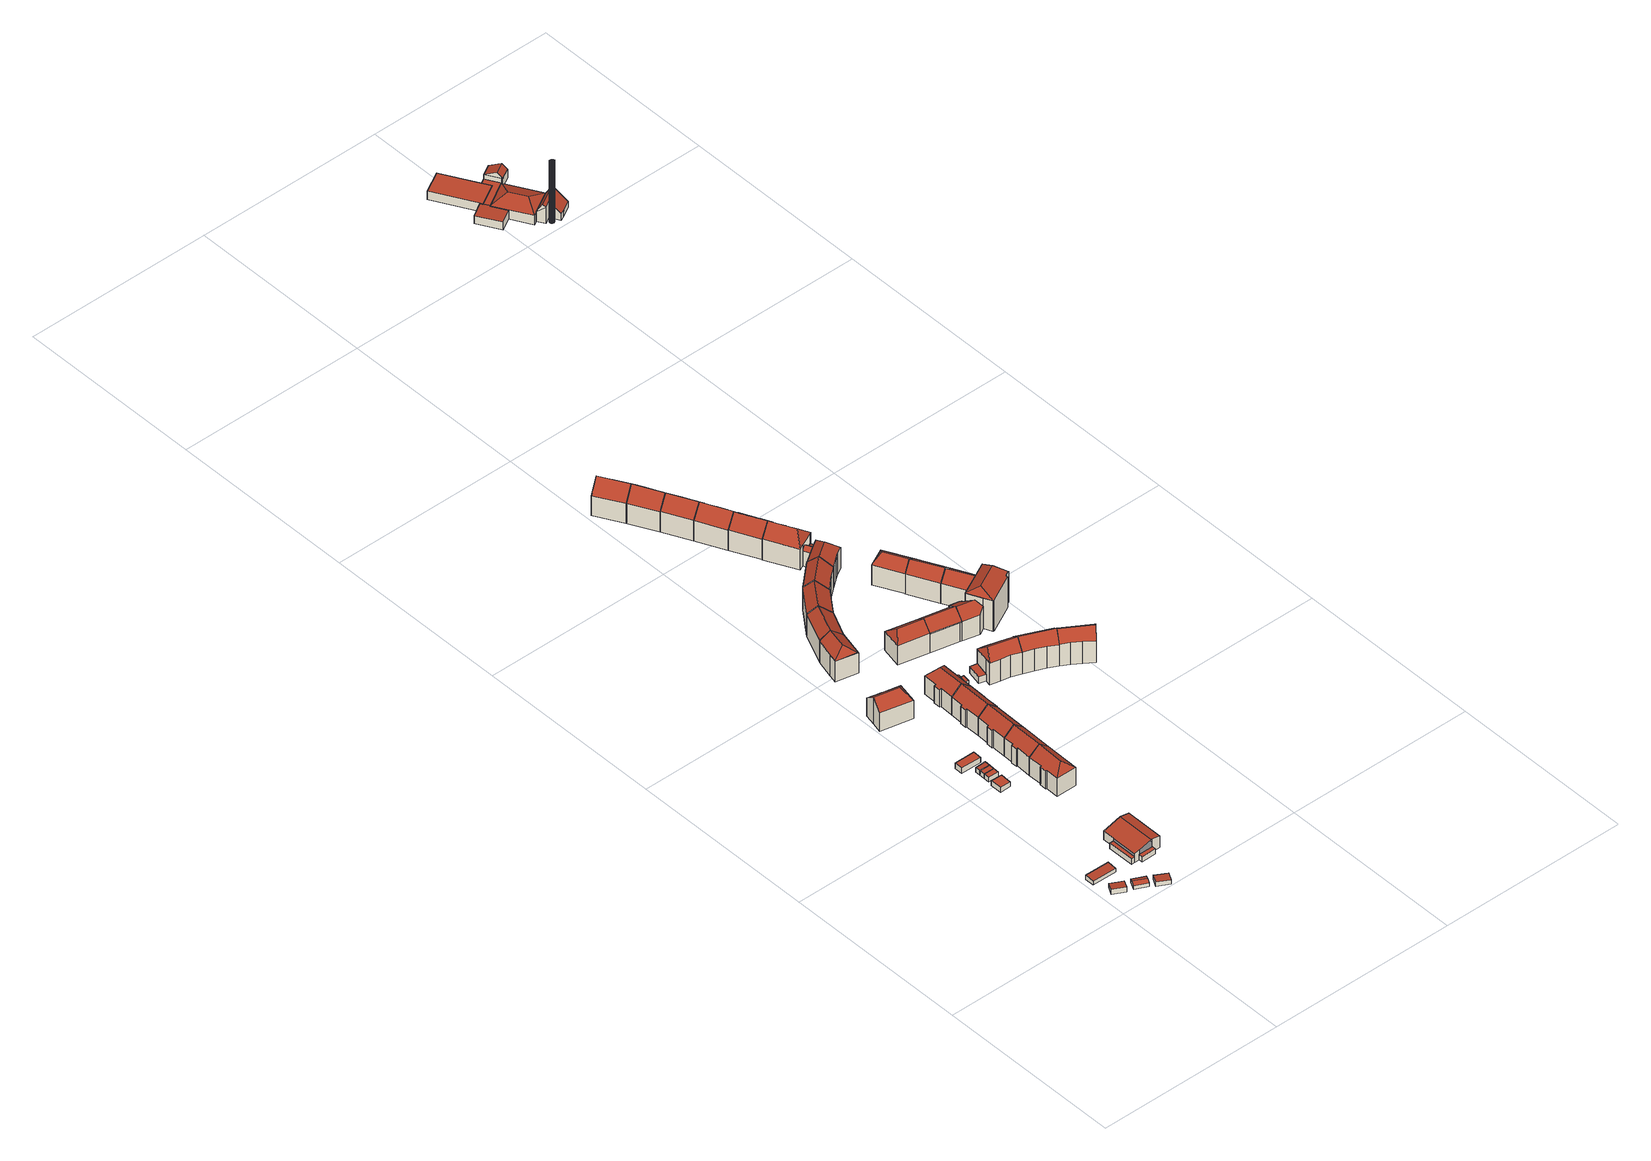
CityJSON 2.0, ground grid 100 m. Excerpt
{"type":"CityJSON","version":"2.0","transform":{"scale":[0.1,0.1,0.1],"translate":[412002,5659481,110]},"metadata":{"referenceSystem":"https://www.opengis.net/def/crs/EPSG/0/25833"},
"CityObjects":{
"building1":{"type":"Building","attributes":{"Dachtyp_tdc":"tdcPolyFlatRoof","Gemeindeschluessel":14612000,"Dachneigung":6.28,"QualitaetDacherkennung":67,"Geometrietyp2DReferenz":"3000","measuredHeight":2.88,"function":"31001_9998","roofType":"2100"},"geometry":[{"type":"Solid","lod":"2","boundaries":[[[[0,1,2,3]],[[1,4,5,2]],[[4,6,7,5]],[[6,0,3,7]],[[6,4,1,0]],[[3,2,5,7]]]],"semantics":{"surfaces":[{"type":"WallSurface"},{"type":"RoofSurface"},{"type":"GroundSurface"}],"values":[[0,0,0,0,1,2]]}}]},
"building2":{"type":"Building","attributes":{"Dachtyp_tdc":"tdcPolyFlatRoof","Gemeindeschluessel":14612000,"Dachneigung":2.86,"QualitaetDacherkennung":92,"Geometrietyp2DReferenz":"3000","measuredHeight":2.38,"function":"31001_2463","roofType":"2100"},"geometry":[{"type":"Solid","lod":"2","boundaries":[[[[8,9,10,11]],[[9,12,13,10]],[[12,14,15,13]],[[14,8,11,15]],[[14,12,9,8]],[[11,10,13,15]]]],"semantics":{"surfaces":[{"type":"WallSurface"},{"type":"RoofSurface"},{"type":"GroundSurface"}],"values":[[0,0,0,0,1,2]]}}]},
"building3":{"type":"Building","attributes":{"Dachtyp_tdc":"tdcGableRoof","Gemeindeschluessel":14612000,"Dachneigung":21.16,"QualitaetDacherkennung":71,"Geometrietyp2DReferenz":"3000","measuredHeight":3.02,"function":"31001_9998","roofType":"3100"},"geometry":[{"type":"Solid","lod":"2","boundaries":[[[[16,17,18,19]],[[17,20,21,18]],[[20,22,23,21]],[[22,16,19,23]],[[20,17,24]],[[16,22,25]],[[17,16,25,24]],[[22,20,24,25]],[[19,18,21,23]]]],"semantics":{"surfaces":[{"type":"WallSurface"},{"type":"RoofSurface"},{"type":"GroundSurface"}],"values":[[0,0,0,0,0,0,1,1,2]]}}]},
"building4":{"type":"Building","attributes":{"Dachtyp_tdc":"tdcPolyFlatRoof","Gemeindeschluessel":14612000,"Dachneigung":3.78,"QualitaetDacherkennung":76,"Geometrietyp2DReferenz":"3000","measuredHeight":2.47,"function":"31001_9998","roofType":"2100"},"geometry":[{"type":"Solid","lod":"2","boundaries":[[[[26,27,28,29]],[[27,30,31,28]],[[30,32,33,31]],[[32,26,29,33]],[[32,30,27,26]],[[29,28,31,33]]]],"semantics":{"surfaces":[{"type":"WallSurface"},{"type":"RoofSurface"},{"type":"GroundSurface"}],"values":[[0,0,0,0,1,2]]}}]},
"building5":{"type":"Building","attributes":{"Gemeindeschluessel":14612000,"Geometrietyp2DReferenz":"3000","function":"31001_9998","roofType":"9999"},"children":["building5-1","building5-2","building5-3"]},
"building5-1":{"type":"BuildingPart","attributes":{"Dachtyp_tdc":"tdcPolyFlatRoof","Dachneigung":0,"QualitaetDacherkennung":0,"Geometrietyp2DReferenz":"3000","measuredHeight":3.04,"roofType":"9999"},"parents":["building5"],"geometry":[{"type":"MultiSurface","lod":"2","boundaries":[[[34,35,36,37,38]],[[37,36,39,40]],[[36,35,41,39]],[[35,34,42,41]],[[40,39,41,42,43]],[[40,43,38,37]],[[43,42,34,38]]],"semantics":{"surfaces":[{"type":"RoofSurface"},{"type":"WallSurface"},{"type":"GroundSurface"},{"type":"ClosureSurface","isClosure":"1","QuelleClosure":"LoD1Solid"}],"values":[0,1,1,1,2,3,3]}}]},
"building5-2":{"type":"BuildingPart","attributes":{"Dachtyp_tdc":"tdcGableRoof","Dachneigung":16.51,"QualitaetDacherkennung":25,"Geometrietyp2DReferenz":"3000","measuredHeight":7.69,"roofType":"3100"},"parents":["building5"],"geometry":[{"type":"MultiSurface","lod":"2","boundaries":[[[44,45,46,47,48]],[[45,49,50,46]],[[49,51,52,50]],[[51,53,54,52]],[[53,55,40,54]],[[55,37,40]],[[56,57,58,59,42,34]],[[60,55,53,51,49]],[[49,45,44,57,56,60]],[[47,46,50,52,54,40,43,42,59]]],"semantics":{"surfaces":[{"type":"WallSurface"},{"type":"RoofSurface"},{"type":"GroundSurface"}],"values":[0,0,0,0,0,0,0,1,1,2]}}]},
"building5-3":{"type":"BuildingPart","attributes":{"Dachtyp_tdc":"tdcPolyFlatRoof","Dachneigung":0,"QualitaetDacherkennung":0,"Geometrietyp2DReferenz":"3000","measuredHeight":3,"roofType":"9999"},"parents":["building5"],"geometry":[{"type":"MultiSurface","lod":"2","boundaries":[[[48,61,62,58]],[[58,62,63,59]],[[62,61,64,63]],[[61,48,47,64]],[[59,63,64,47]],[[59,47,48,58]]],"semantics":{"surfaces":[{"type":"RoofSurface"},{"type":"WallSurface"},{"type":"GroundSurface"},{"type":"ClosureSurface","isClosure":"1","QuelleClosure":"LoD1Solid"}],"values":[0,1,1,1,2,3]}}]},
"building6":{"type":"Building","attributes":{"Dachtyp_tdc":"tdcPolyFlatRoof","Gemeindeschluessel":14612000,"Dachneigung":0,"QualitaetDacherkennung":83,"Geometrietyp2DReferenz":"3000","measuredHeight":2.68,"function":"31001_9998","roofType":"1000"},"geometry":[{"type":"Solid","lod":"2","boundaries":[[[[65,66,67,68]],[[66,69,70,67]],[[69,71,72,70]],[[71,65,68,72]],[[71,69,66,65]],[[68,67,70,72]]]],"semantics":{"surfaces":[{"type":"WallSurface"},{"type":"RoofSurface"},{"type":"GroundSurface"}],"values":[[0,0,0,0,1,2]]}}]},
"building7":{"type":"Building","attributes":{"Dachtyp_tdc":"tdcPolyFlatRoof","Gemeindeschluessel":14612000,"Dachneigung":2.6,"QualitaetDacherkennung":91,"Geometrietyp2DReferenz":"3000","measuredHeight":2.75,"function":"31001_9998","roofType":"2100"},"geometry":[{"type":"Solid","lod":"2","boundaries":[[[[73,74,75,76]],[[74,77,78,75]],[[77,79,80,78]],[[79,73,76,80]],[[79,77,74,73]],[[76,75,78,80]]]],"semantics":{"surfaces":[{"type":"WallSurface"},{"type":"RoofSurface"},{"type":"GroundSurface"}],"values":[[0,0,0,0,1,2]]}}]},
"building8":{"type":"Building","attributes":{"Dachtyp_tdc":"tdcPolyFlatRoof","Gemeindeschluessel":14612000,"Dachneigung":3.05,"QualitaetDacherkennung":93,"Geometrietyp2DReferenz":"3000","measuredHeight":2.74,"function":"31001_9998","roofType":"2100"},"geometry":[{"type":"Solid","lod":"2","boundaries":[[[[81,82,83,84]],[[82,74,75,83]],[[74,73,76,75]],[[73,81,84,76]],[[73,74,82,81]],[[84,83,75,76]]]],"semantics":{"surfaces":[{"type":"WallSurface"},{"type":"RoofSurface"},{"type":"GroundSurface"}],"values":[[0,0,0,0,1,2]]}}]},
"building9":{"type":"Building","attributes":{"Dachtyp_tdc":"tdcPolyFlatRoof","Gemeindeschluessel":14612000,"Dachneigung":0,"QualitaetDacherkennung":58,"Geometrietyp2DReferenz":"3000","measuredHeight":3.08,"function":"31001_9998","roofType":"1000"},"geometry":[{"type":"Solid","lod":"2","boundaries":[[[[85,86,87,88]],[[86,89,90,87]],[[89,91,92,90]],[[91,85,88,92]],[[91,89,86,85]],[[88,87,90,92]]]],"semantics":{"surfaces":[{"type":"WallSurface"},{"type":"RoofSurface"},{"type":"GroundSurface"}],"values":[[0,0,0,0,1,2]]}}]},
"building10":{"type":"Building","attributes":{"Dachtyp_tdc":"tdcPolyFlatRoof","Gemeindeschluessel":14612000,"Dachneigung":3.18,"QualitaetDacherkennung":93,"Geometrietyp2DReferenz":"3000","measuredHeight":2.76,"function":"31001_9998","roofType":"2100"},"geometry":[{"type":"Solid","lod":"2","boundaries":[[[[93,81,84,83]],[[81,94,95,84]],[[94,96,97,95]],[[96,93,83,97]],[[96,94,81,93]],[[83,84,95,97]]]],"semantics":{"surfaces":[{"type":"WallSurface"},{"type":"RoofSurface"},{"type":"GroundSurface"}],"values":[[0,0,0,0,1,2]]}}]},
"building11":{"type":"Building","attributes":{"Dachtyp_tdc":"tdcHipAndGableRoof","Gemeindeschluessel":14612000,"Dachneigung":41.03,"QualitaetDacherkennung":73,"Geometrietyp2DReferenz":"3000","measuredHeight":15.52,"function":"31001_9998","roofType":"5000"},"geometry":[{"type":"Solid","lod":"2","boundaries":[[[[98,99,100,101]],[[99,102,103,100]],[[102,104,105,103]],[[104,106,107,105]],[[106,108,109,107]],[[108,110,111,109]],[[110,112,113,111]],[[112,114,115,113]],[[114,98,101,115]],[[110,108,116]],[[108,106,104,102,99,98,114,116]],[[114,112,110,116]],[[101,100,103,105,107,109,111,113,115]]]],"semantics":{"surfaces":[{"type":"WallSurface"},{"type":"RoofSurface"},{"type":"GroundSurface"}],"values":[[0,0,0,0,0,0,0,0,0,1,1,1,2]]}}]},
"building12":{"type":"Building","attributes":{"Dachtyp_tdc":"tdcHipAndGableRoof","Gemeindeschluessel":14612000,"Dachneigung":40.56,"QualitaetDacherkennung":79,"Geometrietyp2DReferenz":"3000","measuredHeight":15.14,"function":"31001_9998","roofType":"5000"},"geometry":[{"type":"Solid","lod":"2","boundaries":[[[[117,118,119,120]],[[118,121,122,119]],[[121,123,124,122]],[[123,125,126,124]],[[125,127,128,126]],[[127,129,130,128]],[[129,131,132,130]],[[131,133,134,132]],[[133,117,120,134]],[[129,127,135]],[[127,125,123,135]],[[123,121,118,117,133,131,129,135]],[[120,119,122,124,126,128,130,132,134]]]],"semantics":{"surfaces":[{"type":"WallSurface"},{"type":"RoofSurface"},{"type":"GroundSurface"}],"values":[[0,0,0,0,0,0,0,0,0,1,1,1,2]]}}]},
"building13":{"type":"Building","attributes":{"Dachtyp_tdc":"tdcGableRoof","Gemeindeschluessel":14612000,"Dachneigung":39.94,"QualitaetDacherkennung":79,"Geometrietyp2DReferenz":"3000","measuredHeight":15.07,"function":"31001_9998","roofType":"3100"},"geometry":[{"type":"Solid","lod":"2","boundaries":[[[[123,121,122,124]],[[121,136,137,122]],[[136,138,139,137]],[[138,140,141,139]],[[140,142,143,141]],[[142,144,145,143]],[[144,146,147,145]],[[146,148,149,147]],[[148,125,126,149]],[[125,123,124,126]],[[146,144,142,140,138,136,121,123]],[[123,125,148,146]],[[124,122,137,139,141,143,145,147,149,126]]]],"semantics":{"surfaces":[{"type":"WallSurface"},{"type":"RoofSurface"},{"type":"GroundSurface"}],"values":[[0,0,0,0,0,0,0,0,0,0,1,1,2]]}}]},
"building14":{"type":"Building","attributes":{"Dachtyp_tdc":"tdcGableRoof","Gemeindeschluessel":14612000,"Dachneigung":40.25,"QualitaetDacherkennung":77,"Geometrietyp2DReferenz":"3000","measuredHeight":15.08,"function":"31001_9998","roofType":"3100"},"geometry":[{"type":"Solid","lod":"2","boundaries":[[[[150,151,145,152]],[[151,153,154,145]],[[153,155,156,154]],[[155,157,158,156]],[[157,159,160,158]],[[159,161,162,160]],[[161,163,164,162]],[[163,165,166,164]],[[165,167,149,166]],[[167,150,152,149]],[[163,161,159,157,155,153,151,150]],[[150,167,165,163]],[[152,145,154,156,158,160,162,164,166,149]]]],"semantics":{"surfaces":[{"type":"WallSurface"},{"type":"RoofSurface"},{"type":"GroundSurface"}],"values":[[0,0,0,0,0,0,0,0,0,0,1,1,2]]}}]},
"building15":{"type":"Building","attributes":{"Dachtyp_tdc":"tdcFreeFormRoof","Gemeindeschluessel":14612000,"Dachneigung":38.75,"QualitaetDacherkennung":76,"Geometrietyp2DReferenz":"3000","measuredHeight":16.62,"function":"31001_9998","roofType":"5000"},"geometry":[{"type":"Solid","lod":"2","boundaries":[[[[168,169,170,171]],[[169,172,173,170]],[[172,174,175,173]],[[174,176,177,175]],[[176,168,171,177]],[[178,179,180,168]],[[178,176,174,181,179]],[[179,181,172,169,180]],[[169,168,180]],[[174,172,181]],[[168,176,178]],[[171,170,173,175,177]]]],"semantics":{"surfaces":[{"type":"WallSurface"},{"type":"RoofSurface"},{"type":"GroundSurface"}],"values":[[0,0,0,0,0,1,1,1,0,0,0,2]]}}]},
"building16":{"type":"Building","attributes":{"Dachtyp_tdc":"tdcGableRoof","Gemeindeschluessel":14612000,"Dachneigung":40.55,"QualitaetDacherkennung":77,"Geometrietyp2DReferenz":"3000","measuredHeight":15.08,"function":"31001_9998","roofType":"3100"},"geometry":[{"type":"Solid","lod":"2","boundaries":[[[[182,183,184,185]],[[183,186,187,184]],[[186,188,189,187]],[[188,190,191,189]],[[190,192,193,191]],[[192,194,195,193]],[[194,196,197,195]],[[196,198,166,197]],[[198,163,164,166]],[[163,161,162,164]],[[161,199,200,162]],[[199,182,185,200]],[[163,198,196,194,192,190]],[[190,188,186,183,182,199,161,163]],[[185,184,187,189,191,193,195,197,166,164,162,200]]]],"semantics":{"surfaces":[{"type":"WallSurface"},{"type":"RoofSurface"},{"type":"GroundSurface"}],"values":[[0,0,0,0,0,0,0,0,0,0,0,0,1,1,2]]}}]},
"building17":{"type":"Building","attributes":{"Dachtyp_tdc":"tdcHipAndGableRoof","Gemeindeschluessel":14612000,"Dachneigung":40.4,"QualitaetDacherkennung":80,"Geometrietyp2DReferenz":"3000","measuredHeight":15.01,"function":"31001_9998","roofType":"5000"},"geometry":[{"type":"Solid","lod":"2","boundaries":[[[[190,201,202,203]],[[201,204,205,202]],[[204,206,207,205]],[[206,208,209,207]],[[208,210,211,209]],[[210,212,213,211]],[[212,214,215,213]],[[214,216,217,215]],[[216,192,218,217]],[[192,190,203,218]],[[214,212,219]],[[212,210,208,206,204,201,190,219]],[[190,192,216,214,219]],[[203,202,205,207,209,211,213,215,217,218]]]],"semantics":{"surfaces":[{"type":"WallSurface"},{"type":"RoofSurface"},{"type":"GroundSurface"}],"values":[[0,0,0,0,0,0,0,0,0,0,1,1,1,2]]}}]},
"building18":{"type":"Building","attributes":{"Dachtyp_tdc":"tdcGableRoof","Gemeindeschluessel":14612000,"Dachneigung":39.07,"QualitaetDacherkennung":73,"Geometrietyp2DReferenz":"3000","measuredHeight":16.83,"function":"31001_9998","roofType":"3100"},"geometry":[{"type":"Solid","lod":"2","boundaries":[[[[220,221,222,223]],[[221,224,225,222]],[[224,226,227,225]],[[226,220,223,227]],[[224,221,228]],[[220,226,229]],[[221,220,229,228]],[[226,224,228,229]],[[223,222,225,227]]]],"semantics":{"surfaces":[{"type":"WallSurface"},{"type":"RoofSurface"},{"type":"GroundSurface"}],"values":[[0,0,0,0,0,0,1,1,2]]}}]},
"building19":{"type":"Building","attributes":{"Dachtyp_tdc":"tdcPolyFlatRoof","Gemeindeschluessel":14612000,"Dachneigung":0,"QualitaetDacherkennung":0,"Geometrietyp2DReferenz":"3000","BezugspunktDach":"2000","measuredHeight":3,"function":"31001_9998"},"geometry":[{"type":"MultiSurface","lod":"2","boundaries":[[[230,231,232,233,234,235]],[[233,232,236,215]],[[232,231,237,236]],[[231,230,238,237]],[[230,235,239,238]],[[235,234,217,239]],[[234,233,215,217]],[[239,217,215,236,237,238]]],"semantics":{"surfaces":[{"type":"RoofSurface"},{"type":"WallSurface"},{"type":"GroundSurface"}],"values":[0,1,1,1,1,1,1,2]}}]},
"building20":{"type":"Building","attributes":{"Dachtyp_tdc":"tdcPolyFlatRoof","Gemeindeschluessel":14612000,"Dachneigung":0,"QualitaetDacherkennung":83,"Geometrietyp2DReferenz":"3000","measuredHeight":2.22,"function":"31001_9998","roofType":"1000"},"geometry":[{"type":"Solid","lod":"2","boundaries":[[[[240,241,242,238]],[[241,243,244,242]],[[243,245,239,244]],[[245,240,238,239]],[[245,243,241,240]],[[238,242,244,239]]]],"semantics":{"surfaces":[{"type":"WallSurface"},{"type":"RoofSurface"},{"type":"GroundSurface"}],"values":[[0,0,0,0,1,2]]}}]},
"building21":{"type":"Building","attributes":{"Dachtyp_tdc":"tdcGableRoof","Gemeindeschluessel":14612000,"Dachneigung":38.91,"QualitaetDacherkennung":72,"Geometrietyp2DReferenz":"3000","measuredHeight":17.02,"function":"31001_9998","roofType":"3100"},"geometry":[{"type":"Solid","lod":"2","boundaries":[[[[221,246,247,248]],[[246,249,250,247]],[[249,224,251,250]],[[224,221,248,251]],[[249,246,252]],[[221,224,253]],[[246,221,253,252]],[[224,249,252,253]],[[248,247,250,251]]]],"semantics":{"surfaces":[{"type":"WallSurface"},{"type":"RoofSurface"},{"type":"GroundSurface"}],"values":[[0,0,0,0,0,0,1,1,2]]}}]},
"building22":{"type":"Building","attributes":{"Dachtyp_tdc":"tdcHipAndGableRoof","Gemeindeschluessel":14612000,"Dachneigung":39.47,"QualitaetDacherkennung":76,"Geometrietyp2DReferenz":"3000","measuredHeight":15.57,"function":"31001_9998","roofType":"5000"},"geometry":[{"type":"Solid","lod":"2","boundaries":[[[[254,255,256,257]],[[255,258,259,256]],[[258,260,261,259]],[[260,254,257,261]],[[258,255,262]],[[254,260,263]],[[255,254,263,262]],[[260,258,262,263]],[[257,256,259,261]]]],"semantics":{"surfaces":[{"type":"WallSurface"},{"type":"RoofSurface"},{"type":"GroundSurface"}],"values":[[0,0,0,0,1,0,1,1,2]]}}]},
"building23":{"type":"Building","attributes":{"Dachtyp_tdc":"tdcPolyFlatRoof","Gemeindeschluessel":14612000,"Dachneigung":0,"QualitaetDacherkennung":43,"Geometrietyp2DReferenz":"3000","measuredHeight":3.74,"function":"31001_9998","roofType":"1000"},"geometry":[{"type":"Solid","lod":"2","boundaries":[[[[264,265,266,267]],[[265,268,269,266]],[[268,270,271,269]],[[270,264,267,271]],[[270,268,265,264]],[[267,266,269,271]]]],"semantics":{"surfaces":[{"type":"WallSurface"},{"type":"RoofSurface"},{"type":"GroundSurface"}],"values":[[0,0,0,0,1,2]]}}]},
"building24":{"type":"Building","attributes":{"Dachtyp_tdc":"tdcHipAndGableRoof","Gemeindeschluessel":14612000,"Dachneigung":38.96,"QualitaetDacherkennung":65,"Geometrietyp2DReferenz":"3000","measuredHeight":16.82,"function":"31001_9998","roofType":"5000"},"geometry":[{"type":"Solid","lod":"2","boundaries":[[[[272,273,274,275]],[[273,276,277,274]],[[276,278,279,277]],[[278,280,281,279]],[[280,282,283,281]],[[282,284,285,283]],[[284,286,287,285]],[[286,288,289,287]],[[288,290,291,289]],[[290,272,275,291]],[[275,274,277,279,281,283,285,287,289,291]],[[286,284,282,292]],[[282,280,278,276,273,292]],[[273,272,290,288,286,292]]]],"semantics":{"surfaces":[{"type":"WallSurface"},{"type":"GroundSurface"},{"type":"RoofSurface"}],"values":[[0,0,0,0,0,0,0,0,0,0,1,2,2,2]]}}]},
"building25":{"type":"Building","attributes":{"Dachtyp_tdc":"tdcFreeFormRoof","Gemeindeschluessel":14612000,"Dachneigung":38.56,"QualitaetDacherkennung":70,"Geometrietyp2DReferenz":"3000","measuredHeight":16.97,"function":"31001_9998","roofType":"5000"},"geometry":[{"type":"Solid","lod":"2","boundaries":[[[[293,294,295,247]],[[294,296,297,295]],[[296,298,299,297]],[[298,300,301,299]],[[300,249,250,301]],[[249,293,247,250]],[[302,303,294,293]],[[298,296,303,302,249,300]],[[296,294,303]],[[293,249,302]],[[247,295,297,299,301,250]]]],"semantics":{"surfaces":[{"type":"WallSurface"},{"type":"RoofSurface"},{"type":"GroundSurface"}],"values":[[0,0,0,0,0,0,1,1,0,0,2]]}}]},
"building26":{"type":"Building","attributes":{"Dachtyp_tdc":"tdcFreeFormRoof","Gemeindeschluessel":14612000,"Dachneigung":44.14,"QualitaetDacherkennung":62,"Geometrietyp2DReferenz":"3000","measuredHeight":17.68,"function":"31001_9998","roofType":"5000"},"geometry":[{"type":"Solid","lod":"2","boundaries":[[[[304,305,306,307]],[[305,308,309,306]],[[308,310,311,309]],[[310,312,313,311]],[[312,314,315,313]],[[314,316,317,315]],[[316,318,319,317]],[[318,304,307,319]],[[310,320,321,312]],[[320,308,305,304,318,316,314,321]],[[314,312,321]],[[310,308,320]],[[307,306,309,311,313,315,317,319]]]],"semantics":{"surfaces":[{"type":"WallSurface"},{"type":"RoofSurface"},{"type":"GroundSurface"}],"values":[[0,0,0,0,0,0,0,0,1,1,0,0,2]]}}]},
"building27":{"type":"Building","attributes":{"Dachtyp_tdc":"tdcGableRoof","Gemeindeschluessel":14612000,"Dachneigung":39.56,"QualitaetDacherkennung":76,"Geometrietyp2DReferenz":"3000","measuredHeight":15.55,"function":"31001_9998","roofType":"3100"},"geometry":[{"type":"Solid","lod":"2","boundaries":[[[[322,323,324,325]],[[323,326,327,324]],[[326,328,257,327]],[[328,260,261,257]],[[260,322,325,261]],[[260,329,330,331]],[[329,254,332,333,330]],[[323,333,332,326]],[[322,331,330,333,323]],[[326,332,254,328]],[[328,254,329,260]],[[260,331,322]],[[325,324,327,257,261]]]],"semantics":{"surfaces":[{"type":"WallSurface"},{"type":"RoofSurface"},{"type":"GroundSurface"}],"values":[[0,0,0,0,0,1,1,0,0,0,0,0,2]]}}]},
"building28":{"type":"Building","attributes":{"Dachtyp_tdc":"tdcGableRoof","Gemeindeschluessel":14612000,"Dachneigung":44.45,"QualitaetDacherkennung":67,"Geometrietyp2DReferenz":"3000","measuredHeight":17.69,"function":"31001_9998","roofType":"3100"},"geometry":[{"type":"Solid","lod":"2","boundaries":[[[[334,335,336,337]],[[335,338,339,336]],[[338,340,341,339]],[[340,342,343,341]],[[342,344,345,343]],[[344,346,311,345]],[[346,347,348,311]],[[347,349,309,348]],[[349,350,351,309]],[[350,334,337,351]],[[347,346,344,342]],[[342,340,338,335,334,350,349,347]],[[337,336,339,341,343,345,311,348,309,351]]]],"semantics":{"surfaces":[{"type":"WallSurface"},{"type":"RoofSurface"},{"type":"GroundSurface"}],"values":[[0,0,0,0,0,0,0,0,0,0,1,1,2]]}}]},
"building29":{"type":"Building","attributes":{"Dachtyp_tdc":"tdcGableRoof","Gemeindeschluessel":14612000,"Dachneigung":43.68,"QualitaetDacherkennung":68,"Geometrietyp2DReferenz":"3000","measuredHeight":17.66,"function":"31001_9998","roofType":"3100"},"geometry":[{"type":"Solid","lod":"2","boundaries":[[[[352,353,354,355]],[[353,356,357,354]],[[356,358,359,357]],[[358,360,361,359]],[[360,362,363,361]],[[362,364,345,363]],[[364,365,366,345]],[[365,367,341,366]],[[367,368,369,341]],[[368,352,355,369]],[[365,364,362,360]],[[360,358,356,353,352,368,367,365]],[[355,354,357,359,361,363,345,366,341,369]]]],"semantics":{"surfaces":[{"type":"WallSurface"},{"type":"RoofSurface"},{"type":"GroundSurface"}],"values":[[0,0,0,0,0,0,0,0,0,0,1,1,2]]}}]},
"building30":{"type":"Building","attributes":{"Dachtyp_tdc":"tdcGableRoof","Gemeindeschluessel":14612000,"Dachneigung":44.59,"QualitaetDacherkennung":68,"Geometrietyp2DReferenz":"3000","measuredHeight":17.73,"function":"31001_9998","roofType":"3100"},"geometry":[{"type":"Solid","lod":"2","boundaries":[[[[370,371,372,373]],[[371,374,375,372]],[[374,376,377,375]],[[376,378,379,377]],[[378,380,381,379]],[[380,362,363,381]],[[362,382,383,363]],[[382,384,359,383]],[[384,385,386,359]],[[385,370,373,386]],[[382,362,380,378]],[[378,376,374,371,370,385,384,382]],[[373,372,375,377,379,381,363,383,359,386]]]],"semantics":{"surfaces":[{"type":"WallSurface"},{"type":"RoofSurface"},{"type":"GroundSurface"}],"values":[[0,0,0,0,0,0,0,0,0,0,1,1,2]]}}]},
"building31":{"type":"Building","attributes":{"Dachtyp_tdc":"tdcGableRoof","Gemeindeschluessel":14612000,"Dachneigung":38.52,"QualitaetDacherkennung":64,"Geometrietyp2DReferenz":"3000","measuredHeight":16.84,"function":"31001_9998","roofType":"3100"},"geometry":[{"type":"Solid","lod":"2","boundaries":[[[[387,388,277,389]],[[388,390,391,277]],[[390,392,275,391]],[[392,393,394,275]],[[393,395,396,394]],[[395,397,398,396]],[[397,399,400,398]],[[399,401,402,400]],[[401,403,404,402]],[[403,387,389,404]],[[399,397,395,393,392,390]],[[390,388,387,403,401,399]],[[389,277,391,275,394,396,398,400,402,404]]]],"semantics":{"surfaces":[{"type":"WallSurface"},{"type":"RoofSurface"},{"type":"GroundSurface"}],"values":[[0,0,0,0,0,0,0,0,0,0,1,1,2]]}}]},
"building32":{"type":"Building","attributes":{"Dachtyp_tdc":"tdcGableRoof","Gemeindeschluessel":14612000,"Dachneigung":44.53,"QualitaetDacherkennung":68,"Geometrietyp2DReferenz":"3000","measuredHeight":17.7,"function":"31001_9998","roofType":"3100"},"geometry":[{"type":"Solid","lod":"2","boundaries":[[[[405,406,407,408]],[[406,409,410,407]],[[409,411,412,410]],[[411,413,414,412]],[[413,415,416,414]],[[415,417,381,416]],[[417,418,419,381]],[[418,420,377,419]],[[420,421,422,377]],[[421,405,408,422]],[[418,417,415,413]],[[413,411,409,406,405,421,420,418]],[[408,407,410,412,414,416,381,419,377,422]]]],"semantics":{"surfaces":[{"type":"WallSurface"},{"type":"RoofSurface"},{"type":"GroundSurface"}],"values":[[0,0,0,0,0,0,0,0,0,0,1,1,2]]}}]},
"building33":{"type":"Building","attributes":{"Dachtyp_tdc":"tdcHipAndGableRoof","Gemeindeschluessel":14612000,"Dachneigung":38.98,"QualitaetDacherkennung":63,"Geometrietyp2DReferenz":"3000","measuredHeight":16.98,"function":"31001_9998","roofType":"5000"},"geometry":[{"type":"Solid","lod":"2","boundaries":[[[[423,424,425,297]],[[424,426,295,425]],[[426,427,428,295]],[[427,429,430,428]],[[429,431,432,430]],[[431,433,434,432]],[[433,435,436,434]],[[435,437,438,436]],[[437,439,440,438]],[[439,441,442,440]],[[441,443,444,442]],[[443,445,446,444]],[[445,423,297,446]],[[441,439,437,435,433,431,429,447]],[[429,427,426,424,447]],[[424,423,445,443,441,447]],[[297,425,295,428,430,432,434,436,438,440,442,444,446]]]],"semantics":{"surfaces":[{"type":"WallSurface"},{"type":"RoofSurface"},{"type":"GroundSurface"}],"values":[[0,0,0,0,0,0,0,0,0,0,0,0,0,1,1,1,2]]}}]},
"building34":{"type":"Building","attributes":{"Dachtyp_tdc":"tdcFreeFormRoof","Gemeindeschluessel":14612000,"Dachneigung":38.85,"QualitaetDacherkennung":46,"Geometrietyp2DReferenz":"3000","measuredHeight":15.54,"function":"31001_9998","roofType":"5000"},"geometry":[{"type":"Solid","lod":"2","boundaries":[[[[448,449,450,451]],[[449,452,453,450]],[[452,454,455,453]],[[454,456,457,455]],[[456,458,459,457]],[[458,460,461,459]],[[460,462,463,461]],[[462,464,465,463]],[[464,466,467,465]],[[466,448,451,467]],[[448,466,464,462,460,458,468,469,449]],[[454,452,469,468,456]],[[458,456,468]],[[452,449,469]],[[451,450,453,455,457,459,461,463,465,467]]]],"semantics":{"surfaces":[{"type":"WallSurface"},{"type":"RoofSurface"},{"type":"GroundSurface"}],"values":[[0,0,0,0,0,0,0,0,0,0,1,1,0,0,2]]}}]},
"building35":{"type":"Building","attributes":{"Gemeindeschluessel":14612000,"Geometrietyp2DReferenz":"3000","function":"31001_9998","roofType":"9999"},"children":["building35-1","building35-2","building35-3"]},
"building35-1":{"type":"BuildingPart","attributes":{"Dachtyp_tdc":"tdcHipAndGableRoof","Dachneigung":43.19,"QualitaetDacherkennung":67,"Geometrietyp2DReferenz":"3000","measuredHeight":17.75,"roofType":"5000"},"parents":["building35"],"geometry":[{"type":"MultiSurface","lod":"2","boundaries":[[[470,471,472,473]],[[471,474,475,472]],[[476,477,478,479,474,471,470,480,481]],[[480,482,483,481]],[[473,472,475,484,485,486,487,488,489,490,491,492,493]],[[474,479,484,475]],[[479,478,485,484]],[[478,477,486,485]],[[477,476,487,486]],[[476,494,488,487]],[[494,495,488]],[[496,490,497,498]],[[496,483,491,490]],[[483,482,492,491]],[[482,480,493,492]],[[480,470,473,493]],[[483,496,499,494,476,481]]],"semantics":{"surfaces":[{"type":"WallSurface"},{"type":"RoofSurface"},{"type":"GroundSurface"}],"values":[0,0,1,1,2,0,0,0,0,0,0,0,0,0,0,0,1]}}]},
"building35-2":{"type":"BuildingPart","attributes":{"Dachtyp_tdc":"tdcPolyFlatRoof","Dachneigung":0,"QualitaetDacherkennung":57,"Geometrietyp2DReferenz":"3000","measuredHeight":6.06,"roofType":"1000"},"parents":["building35"],"geometry":[{"type":"MultiSurface","lod":"2","boundaries":[[[500,501,502,503]],[[495,504,505,488]],[[504,506,507,505]],[[506,500,503,507]],[[506,504,495,508,501,500]],[[503,502,489,488,505,507]]],"semantics":{"surfaces":[{"type":"WallSurface"},{"type":"RoofSurface"},{"type":"GroundSurface"}],"values":[0,0,0,0,1,2]}}]},
"building35-3":{"type":"BuildingPart","attributes":{"Dachtyp_tdc":"tdcGableRoof","Dachneigung":36.43,"QualitaetDacherkennung":59,"Geometrietyp2DReferenz":"3000","measuredHeight":10.28,"roofType":"3100"},"parents":["building35"],"geometry":[{"type":"MultiSurface","lod":"2","boundaries":[[[509,510,511,502,501]],[[510,497,490,511]],[[498,510,512,513]],[[509,514,513,512]],[[515,514,509]],[[509,512,510]],[[510,498,497]],[[490,489,502,511]]],"semantics":{"surfaces":[{"type":"WallSurface"},{"type":"RoofSurface"},{"type":"GroundSurface"}],"values":[0,0,1,1,0,0,0,2]}}]},
"building36":{"type":"Building","attributes":{"Dachtyp_tdc":"tdcHipAndGableRoof","Gemeindeschluessel":14612000,"Dachneigung":39.16,"QualitaetDacherkennung":82,"Geometrietyp2DReferenz":"3000","measuredHeight":15.84,"function":"31001_9998","roofType":"5000"},"geometry":[{"type":"Solid","lod":"2","boundaries":[[[[516,517,518,519]],[[517,520,521,518]],[[520,522,523,521]],[[522,516,519,523]],[[520,517,524]],[[516,522,525]],[[517,516,525,524]],[[522,520,524,525]],[[519,518,521,523]]]],"semantics":{"surfaces":[{"type":"WallSurface"},{"type":"RoofSurface"},{"type":"GroundSurface"}],"values":[[0,0,0,0,1,0,1,1,2]]}}]},
"building37":{"type":"Building","attributes":{"Dachtyp_tdc":"tdcFreeFormRoof","Gemeindeschluessel":14612000,"Dachneigung":38.93,"QualitaetDacherkennung":63,"Geometrietyp2DReferenz":"3000","measuredHeight":16.8,"function":"31001_9998","roofType":"5000"},"geometry":[{"type":"Solid","lod":"2","boundaries":[[[[526,527,528,529,530,531,532,533,534]],[[535,536,527,526]],[[536,537,528,527]],[[537,538,529,528]],[[538,539,530,529]],[[539,540,531,530]],[[540,541,532,531]],[[541,542,533,532]],[[542,543,534,533]],[[543,535,526,534]],[[542,541,544,545,535,543]],[[544,540,539,538,537,536,545]],[[541,540,544]],[[536,535,545]]]],"semantics":{"surfaces":[{"type":"GroundSurface"},{"type":"WallSurface"},{"type":"RoofSurface"}],"values":[[0,1,1,1,1,1,1,1,1,1,2,2,1,1]]}}]},
"building38":{"type":"Building","attributes":{"Dachtyp_tdc":"tdcFreeFormRoof","Gemeindeschluessel":14612000,"Dachneigung":39.43,"QualitaetDacherkennung":83,"Geometrietyp2DReferenz":"3000","measuredHeight":15.97,"function":"31001_9998","roofType":"5000"},"geometry":[{"type":"Solid","lod":"2","boundaries":[[[[546,547,548,549]],[[547,522,550,548]],[[522,551,552,550]],[[551,553,554,552]],[[553,546,549,554]],[[555,553,551,522,556]],[[546,555,556,547]],[[546,553,555]],[[522,547,556]],[[549,548,550,552,554]]]],"semantics":{"surfaces":[{"type":"WallSurface"},{"type":"RoofSurface"},{"type":"GroundSurface"}],"values":[[0,0,0,0,0,1,1,0,0,2]]}}]},
"building39":{"type":"Building","attributes":{"Dachtyp_tdc":"tdcFreeFormRoof","Gemeindeschluessel":14612000,"Dachneigung":30.62,"QualitaetDacherkennung":69,"Geometrietyp2DReferenz":"3000","measuredHeight":21.76,"function":"31001_9998","roofType":"5000"},"geometry":[{"type":"Solid","lod":"2","boundaries":[[[[557,558,559,560]],[[558,561,562,559]],[[561,563,564,562]],[[563,565,566,564]],[[565,567,568,566]],[[567,569,570,568]],[[569,571,572,570]],[[571,573,574,572]],[[573,575,576,574]],[[575,557,560,576]],[[561,577,578,579]],[[580,581,582,583]],[[557,584,582,581,577,561,558]],[[581,580,585,586,587,578,577]],[[563,579,578,587,565]],[[565,587,586,567]],[[567,586,585,569]],[[569,585,580,571]],[[571,580,583,573]],[[573,583,582,584,575]],[[561,579,563]],[[575,584,557]],[[560,559,562,564,566,568,570,572,574,576]]]],"semantics":{"surfaces":[{"type":"WallSurface"},{"type":"RoofSurface"},{"type":"GroundSurface"}],"values":[[0,0,0,0,0,0,0,0,0,0,1,1,1,1,0,0,0,0,0,0,0,0,2]]}}]},
"building40":{"type":"Building","attributes":{"Dachtyp_tdc":"tdcGableRoof","Gemeindeschluessel":14612000,"Dachneigung":39.05,"QualitaetDacherkennung":78,"Geometrietyp2DReferenz":"3000","measuredHeight":15.92,"function":"31001_9998","roofType":"3100"},"geometry":[{"type":"Solid","lod":"2","boundaries":[[[[553,588,589,554]],[[588,590,591,589]],[[590,546,549,591]],[[546,553,554,549]],[[590,588,592]],[[553,546,593]],[[588,553,593,592]],[[546,590,592,593]],[[554,589,591,549]]]],"semantics":{"surfaces":[{"type":"WallSurface"},{"type":"RoofSurface"},{"type":"GroundSurface"}],"values":[[0,0,0,0,0,0,1,1,2]]}}]},
"building41":{"type":"Building","attributes":{"Dachtyp_tdc":"tdcPolyFlatRoof","Gemeindeschluessel":14612000,"Dachneigung":3.21,"QualitaetDacherkennung":81,"Geometrietyp2DReferenz":"3000","measuredHeight":4.96,"function":"31001_2000","roofType":"2100"},"geometry":[{"type":"Solid","lod":"2","boundaries":[[[[594,595,596,597]],[[595,598,599,596]],[[598,600,601,599]],[[600,602,603,601]],[[602,604,605,603]],[[604,606,607,605]],[[606,608,609,607]],[[608,610,611,609]],[[610,594,597,611]],[[610,608,606,604,602,600,598,595,594]],[[597,596,599,601,603,605,607,609,611]]]],"semantics":{"surfaces":[{"type":"WallSurface"},{"type":"RoofSurface"},{"type":"GroundSurface"}],"values":[[0,0,0,0,0,0,0,0,0,1,2]]}}]},
"building42":{"type":"Building","attributes":{"Dachtyp_tdc":"tdcPolyFlatRoof","Gemeindeschluessel":14612000,"Dachneigung":0,"QualitaetDacherkennung":72,"Geometrietyp2DReferenz":"3000","measuredHeight":4.98,"function":"31001_2000","roofType":"1000"},"geometry":[{"type":"Solid","lod":"2","boundaries":[[[[612,613,614,615]],[[613,616,617,614]],[[616,618,619,617]],[[618,620,621,619]],[[620,622,623,621]],[[622,624,625,623]],[[624,612,615,625]],[[624,622,620,618,616,613,612]],[[615,614,617,619,621,623,625]]]],"semantics":{"surfaces":[{"type":"WallSurface"},{"type":"RoofSurface"},{"type":"GroundSurface"}],"values":[[0,0,0,0,0,0,0,1,2]]}}]},
"building43":{"type":"Building","attributes":{"Dachtyp_tdc":"tdcPolyFlatRoof","Gemeindeschluessel":14612000,"Dachneigung":0,"QualitaetDacherkennung":41,"Geometrietyp2DReferenz":"3000","measuredHeight":4.56,"function":"31001_2000","roofType":"1000"},"geometry":[{"type":"Solid","lod":"2","boundaries":[[[[602,600,626,627]],[[600,628,629,626]],[[628,630,631,629]],[[630,632,633,631]],[[632,634,635,633]],[[632,630,628,600,602,634]],[[635,627,626,629,631,633]],[[634,602,627,635]]]],"semantics":{"surfaces":[{"type":"WallSurface"},{"type":"RoofSurface"},{"type":"GroundSurface"}],"values":[[0,0,0,0,0,1,2,0]]}}]},
"building44":{"type":"Building","attributes":{"Dachtyp_tdc":"tdcHipRoof","Gemeindeschluessel":14612000,"Dachneigung":21.18,"QualitaetDacherkennung":69,"Geometrietyp2DReferenz":"3000","measuredHeight":8.42,"function":"31001_2000","roofType":"3200"},"geometry":[{"type":"Solid","lod":"2","boundaries":[[[[636,637,638,639]],[[637,640,641,638]],[[640,642,643,641]],[[642,644,645,643]],[[644,646,647,645]],[[646,648,649,647]],[[648,650,651,649]],[[650,652,653,651]],[[652,654,655,653]],[[654,634,656,655]],[[634,657,658,656]],[[657,636,639,658]],[[654,652,650,659]],[[644,642,640,637,660]],[[650,648,646,644,660,659]],[[637,636,657,634,654,659,660]],[[639,638,641,643,645,647,649,651,653,655,656,658]]]],"semantics":{"surfaces":[{"type":"WallSurface"},{"type":"RoofSurface"},{"type":"GroundSurface"}],"values":[[0,0,0,0,0,0,0,0,0,0,0,0,1,1,1,1,2]]}}]},
"building45":{"type":"Building","attributes":{"Erfassungsdatum_Objekt":"2022-03-29","BodenHoehe":132.62,"gemHoehe":35,"BauwerkHoehe":35,"Breite":2.5,"Gemeindeschluessel":"14612000","Geometrietyp2DReferenz":"3000","measuredHeight":35,"function":"51002_1290"},"geometry":[{"type":"MultiSurface","lod":"2","boundaries":[[[661,662,663]],[[661,663,664]],[[661,664,665]],[[661,665,666]],[[661,666,667]],[[661,667,668]],[[661,668,669]],[[661,669,670]],[[661,670,671]],[[661,671,672]],[[661,672,673]],[[661,673,674]],[[661,674,675]],[[661,675,676]],[[661,676,677]],[[661,677,678]],[[661,678,679]],[[661,679,680]],[[663,662,681]],[[663,681,682]],[[662,661,683]],[[662,683,681]],[[661,680,684]],[[661,684,683]],[[680,679,685]],[[680,685,684]],[[679,678,686]],[[679,686,685]],[[678,677,687]],[[678,687,686]],[[677,676,688]],[[677,688,687]],[[676,675,689]],[[676,689,688]],[[675,674,690]],[[675,690,689]],[[674,673,691]],[[674,691,690]],[[673,672,692]],[[673,692,691]],[[672,671,693]],[[672,693,692]],[[671,670,694]],[[671,694,693]],[[670,669,695]],[[670,695,694]],[[669,668,696]],[[669,696,695]],[[668,667,697]],[[668,697,696]],[[667,666,698]],[[667,698,697]],[[666,665,699]],[[666,699,698]],[[665,664,700]],[[665,700,699]],[[664,663,682]],[[664,682,700]],[[700,682,681]],[[700,681,683]],[[700,683,684]],[[700,684,685]],[[700,685,686]],[[700,686,687]],[[700,687,688]],[[700,688,689]],[[700,689,690]],[[700,690,691]],[[700,691,692]],[[700,692,693]],[[700,693,694]],[[700,694,695]],[[700,695,696]],[[700,696,697]],[[700,697,698]],[[700,698,699]]],"semantics":{"surfaces":[{"type":"RoofSurface"},{"type":"WallSurface"},{"type":"GroundSurface"}],"values":[0,0,0,0,0,0,0,0,0,0,0,0,0,0,0,0,0,0,1,1,1,1,1,1,1,1,1,1,1,1,1,1,1,1,1,1,1,1,1,1,1,1,1,1,1,1,1,1,1,1,1,1,1,1,1,1,1,1,2,2,2,2,2,2,2,2,2,2,2,2,2,2,2,2,2,2]}}]},
"building46":{"type":"Building","attributes":{"Dachtyp_tdc":"tdcFreeFormRoof","Gemeindeschluessel":14612000,"Dachneigung":43.72,"QualitaetDacherkennung":3,"Geometrietyp2DReferenz":"3000","measuredHeight":10.63,"function":"31001_2000","roofType":"5000"},"geometry":[{"type":"Solid","lod":"2","boundaries":[[[[701,702,703,704]],[[702,705,706,703]],[[705,707,708,706]],[[707,709,710,708]],[[709,711,712,710]],[[711,713,714,712]],[[713,715,716,714]],[[715,701,704,716]],[[717,718,715,713]],[[702,701,718,717,711,709,707,705]],[[701,715,718]],[[713,711,717]],[[704,703,706,708,710,712,714,716]]]],"semantics":{"surfaces":[{"type":"WallSurface"},{"type":"RoofSurface"},{"type":"GroundSurface"}],"values":[[0,0,0,0,0,0,0,0,1,1,0,0,2]]}}]},
"building47":{"type":"Building","attributes":{"Dachtyp_tdc":"tdcGableRoof","Gemeindeschluessel":14612000,"Dachneigung":26.79,"QualitaetDacherkennung":8,"Geometrietyp2DReferenz":"3000","measuredHeight":7.78,"function":"31001_2000","roofType":"3100"},"geometry":[{"type":"Solid","lod":"2","boundaries":[[[[719,720,721,722]],[[720,723,724,721]],[[723,725,726,724]],[[725,727,728,726]],[[727,729,730,728]],[[729,719,722,730]],[[729,731,732,719]],[[733,734,732,731,735,736]],[[723,733,736,725]],[[725,736,735,727]],[[727,735,731,729]],[[720,734,733,723]],[[719,732,734,720]],[[722,721,724,726,728,730]]]],"semantics":{"surfaces":[{"type":"WallSurface"},{"type":"RoofSurface"},{"type":"GroundSurface"}],"values":[[0,0,0,0,0,0,1,1,0,0,0,0,0,2]]}}]}
},
"vertices":[
[131,139,32],[107,95,38],[107,95,9],[131,139,9],[46,129,38],[46,129,9],[70,172,32],[70,172,9],
[30,230,28],[31,280,31],[31,280,7],[30,230,7],[162,278,31],[162,278,7],[161,227,28],[161,227,7],
[205,58,28],[142,90,28],[142,90,8],[205,58,8],[164,134,27],[164,134,8],[227,103,27],[227,103,8],[152,109,38],[214,78,38],
[226,41,33],[251,84,30],[251,84,8],[226,41,8],[312,50,30],[312,50,8],[287,6,33],[287,6,8],
[290,220,38],[290,200,38],[368,200,38],[368,220,38],[361,220,38],[368,200,7],[368,220,7],[290,200,7],[290,220,7],[361,220,7],
[266,361,56],[266,422,56],[266,422,7],[266,361,7],[266,361,37],[361,422,84],[361,422,7],[412,422,75],[412,422,7],[411,220,75],[411,220,7],[368,220,83],[290,220,63],[266,220,56],[266,220,37],[266,220,7],[361,220,84],
[246,361,37],[246,220,37],[246,220,7],[246,361,7],
[194,1010,38],[191,950,38],[191,950,11],[194,1010,11],[135,950,38],[135,950,11],[136,1011,38],[136,1011,11],
[142,1065,37],[197,1064,39],[197,1064,12],[142,1065,12],[195,1033,39],[195,1033,12],[142,1035,37],[142,1035,12],
[143,1094,37],[197,1092,39],[197,1092,12],[143,1094,12],
[202,1199,42],[200,1154,42],[200,1154,11],[202,1199,11],[92,1156,42],[92,1156,11],[93,1200,42],[93,1200,11],
[197,1092,40],[144,1122,37],[144,1122,12],[198,1120,40],[198,1120,12],
[33,1709,119],[102,1694,119],[102,1694,16],[33,1709,16],[104,1701,112],[104,1701,16],[128,1696,112],[128,1696,16],[126,1687,120],[126,1687,16],[198,1672,119],[198,1672,16],[173,1559,122],[173,1559,16],[8,1596,122],[8,1596,16],[20,1650,171],[20,1650,16],[150,1621,171],
[295,869,117],[299,869,120],[299,869,15],[295,869,15],[300,946,120],[300,946,15],[355,945,166],[355,945,15],[409,944,121],[409,944,15],[405,760,121],[405,760,15],[296,762,120],[296,762,15],[298,832,120],[298,832,15],[294,832,117],[294,832,15],[351,799,166],
[302,1026,120],[302,1026,15],[297,1026,115],[297,1026,15],[297,1060,115],[297,1060,15],[303,1059,120],[303,1059,15],[304,1114,120],[304,1114,15],[359,1113,166],[359,1113,15],[413,1112,121],[413,1112,15],
[360,1113,166],[304,1114,119],[360,1113,15],[306,1189,119],[306,1189,15],[300,1189,114],[300,1189,15],[301,1223,114],[301,1223,15],[307,1223,119],[307,1223,15],[309,1290,119],[309,1290,15],[364,1289,166],[364,1289,15],[417,1287,120],[417,1287,15],[413,1112,120],
[81,1969,134],[90,2013,134],[90,2013,14],[81,1969,14],[118,2110,138],[118,2110,14],[228,2079,130],[228,2079,14],[197,1945,130],[197,1945,14],[191,1947,135],[142,1988,180],[81,1970,135],[168,2096,180],
[304,1366,114],[305,1400,114],[305,1400,15],[304,1366,15],[311,1400,119],[311,1400,15],[313,1467,119],[313,1467,15],[368,1466,166],[368,1466,15],[422,1465,121],[422,1465,15],[420,1376,121],[420,1376,15],[419,1364,121],[419,1364,15],[417,1287,121],[310,1366,119],[310,1366,15],
[313,1467,120],[313,1467,16],[368,1466,16],[315,1539,120],[315,1539,16],[308,1540,114],[308,1540,16],[309,1576,114],[309,1576,16],[316,1576,120],[316,1576,16],[318,1649,120],[318,1649,16],[426,1642,121],[426,1642,16],[425,1582,121],[425,1582,16],[422,1465,16],[371,1608,166],
[118,2110,141],[192,2278,140],[192,2278,12],[118,2110,12],[293,2220,128],[293,2220,12],[228,2079,128],[228,2079,12],[236,2253,180],[166,2097,180],
[487,1611,46],[488,1616,46],[471,1633,46],[426,1642,46],[425,1582,46],[480,1572,46],[471,1633,16],[488,1616,16],[487,1611,16],[480,1572,16],
[487,1611,38],[509,1607,38],[509,1607,16],[502,1567,38],[502,1567,16],[480,1572,38],
[298,2422,140],[298,2422,10],[192,2278,10],[383,2343,128],[383,2343,10],[293,2220,10],[335,2388,181],[236,2253,181],
[511,1831,133],[353,1864,132],[353,1864,21],[511,1831,21],[378,1976,128],[378,1976,21],[536,1942,128],[536,1942,21],[393,1912,177],[523,1884,177],
[534,1538,59],[553,1617,59],[553,1617,21],[534,1538,21],[590,1609,59],[590,1609,21],[571,1530,59],[571,1530,21],
[758,1563,145],[739,1513,188],[739,1513,19],[758,1563,19],[719,1461,144],[719,1461,19],[667,1479,147],[667,1479,19],[618,1489,145],[618,1489,19],[565,1502,144],[565,1502,19],[571,1530,144],[571,1530,19],[590,1609,144],[590,1609,19],[618,1604,143],[618,1604,19],[699,1583,142],[699,1583,19],[599,1551,188],
[298,2422,139],[421,2534,139],[421,2534,10],[494,2441,127],[494,2441,10],[445,2401,130],[445,2401,10],[430,2389,130],[430,2389,10],[336,2387,180],[453,2493,180],
[187,3466,130],[182,3463,135],[182,3463,9],[187,3466,9],[209,3417,135],[209,3417,9],[105,3358,124],[105,3358,9],[26,3498,124],[26,3498,9],[129,3556,135],[129,3556,9],[157,3507,135],[157,3507,9],[161,3509,131],[161,3509,9],[161,3389,185],[81,3529,185],
[691,1908,128],[667,1797,128],[667,1797,21],[691,1908,21],[660,1800,128],[660,1800,21],[511,1831,128],[523,1885,177],[679,1851,177],[691,1908,129],[660,1800,134],[667,1797,133],
[239,3364,131],[261,3320,131],[261,3320,9],[239,3364,9],[257,3318,135],[257,3318,9],[281,3269,136],[281,3269,9],[232,3245,185],[232,3245,9],[177,3218,126],[177,3218,9],[105,3358,125],[160,3389,185],[160,3389,9],[209,3417,134],[235,3362,135],[235,3362,9],
[309,3220,132],[331,3176,132],[331,3176,9],[309,3220,9],[328,3174,135],[328,3174,9],[351,3126,135],[351,3126,9],[301,3102,185],[301,3102,9],[246,3076,127],[246,3076,9],[177,3218,127],[231,3245,185],[231,3245,9],[281,3269,135],[306,3219,135],[306,3219,9],
[380,3077,129],[402,3031,129],[402,3031,9],[380,3077,9],[398,3029,133],[398,3029,9],[423,2979,132],[423,2979,9],[371,2955,186],[371,2955,9],[316,2929,126],[316,2929,9],[300,3101,186],[300,3101,9],[351,3126,133],[376,3075,133],[376,3075,9],
[772,1441,146],[719,1461,143],[772,1441,19],[739,1514,188],[739,1514,19],[758,1563,146],[781,1556,143],[781,1556,19],[860,1521,143],[860,1521,19],[928,1486,146],[928,1486,19],[902,1440,188],[902,1440,19],[874,1391,143],[874,1391,19],[826,1416,146],[826,1416,19],
[451,2931,129],[472,2889,128],[472,2889,9],[451,2931,9],[468,2887,133],[468,2887,9],[493,2836,133],[493,2836,9],[440,2811,186],[440,2811,9],[386,2785,126],[386,2785,9],[316,2929,127],[370,2954,186],[370,2954,9],[423,2979,133],[447,2929,133],[447,2929,9],
[494,2441,130],[455,2491,180],[455,2491,10],[421,2534,135],[511,2596,134],[511,2596,10],[550,2619,136],[550,2619,10],[554,2612,136],[554,2612,10],[569,2584,133],[569,2584,10],[579,2589,122],[579,2589,10],[596,2553,121],[596,2553,10],[586,2548,132],[586,2548,10],[602,2515,131],[602,2515,10],[560,2490,133],[560,2490,10],[542,2476,132],[542,2476,10],[538,2546,180],
[747,1877,150],[752,1869,154],[752,1869,20],[747,1877,20],[790,1793,150],[790,1793,20],[757,1776,131],[757,1776,20],[667,1797,132],[667,1797,20],[691,1908,139],[691,1908,20],[715,1903,139],[715,1903,20],[724,1905,136],[724,1905,20],[743,1900,137],[743,1900,20],[750,1891,141],[750,1891,20],[678,1850,176],[771,1830,176],
[493,2836,130],[501,2819,130],[501,2819,8],[493,2836,8],[519,2782,130],[519,2782,8],[572,2676,129],[541,2738,129],[545,2740,126],[523,2784,126],[439,2810,186],[500,2685,186],[386,2785,128],[464,2625,127],[523,2784,8],[545,2740,8],[541,2738,8],[572,2676,8],[568,2674,8],[530,2656,8],[492,2638,8],[464,2625,8],[386,2785,8],[439,2810,8],[568,2674,129],[568,2674,69],[492,2638,128],[492,2638,94],[492,2638,95],[530,2656,128],
[554,2612,69],[550,2619,69],[550,2619,8],[554,2612,8],[583,2643,69],[583,2643,8],[580,2625,69],[580,2625,8],[530,2656,69],
[550,2619,94],[511,2596,94],[511,2596,8],[531,2607,111],[511,2647,111],[530,2656,95],[530,2656,94],
[690,2193,137],[620,2332,137],[620,2332,22],[690,2193,22],[718,2382,134],[718,2382,22],[788,2243,134],[788,2243,22],[680,2331,180],[737,2217,180],
[874,1391,20],[928,1486,20],[938,1481,20],[1010,1435,20],[1078,1389,20],[1081,1386,20],[1009,1301,20],[961,1337,20],[918,1365,20],[874,1391,145],[928,1486,145],[938,1481,143],[1010,1435,143],[1078,1389,144],[1081,1386,145],[1009,1301,144],[961,1337,147],[918,1365,147],[1046,1345,188],[901,1440,188],
[764,2042,136],[690,2193,136],[690,2193,21],[764,2042,21],[788,2243,21],[807,2206,134],[807,2206,21],[863,2092,134],[863,2092,21],[812,2066,181],[737,2217,181],
[962,1827,198],[815,1752,198],[815,1752,22],[962,1827,22],[811,1751,198],[811,1751,22],[790,1793,198],[790,1793,22],[752,1869,198],[752,1869,22],[830,1909,198],[830,1909,22],[928,1959,198],[928,1959,22],[933,1961,198],[933,1961,22],[989,1851,198],[989,1851,22],[958,1834,198],[958,1834,22],[803,1825,240],[752,1868,202],[790,1793,199],[933,1961,202],[933,1891,240],[986,1849,203],[989,1851,199],[958,1834,203],[928,1959,202],[830,1909,202],[752,1869,202],
[928,1959,134],[928,1959,21],[830,1909,136],[830,1909,21],[878,1933,180],[812,2066,180],
[765,5088,271],[834,5128,276],[834,5128,226],[765,5088,226],[841,5115,276],[841,5115,226],[843,5116,276],[843,5116,226],[861,5086,276],[861,5086,226],[856,5083,275],[856,5083,226],[857,5082,275],[857,5082,226],[898,5011,275],[898,5011,226],[832,4972,271],[832,4972,226],
[841,5115,278],[834,5128,278],[834,5128,229],[841,5115,229],[716,5339,278],[716,5339,229],[827,5401,278],[827,5401,229],[927,5221,278],[927,5221,229],[952,5178,278],[952,5178,229],[843,5116,278],[843,5116,229],
[843,5116,230],[861,5086,230],[952,5178,276],[952,5178,230],[927,5221,276],[927,5221,230],[955,5237,276],[955,5237,230],[995,5166,276],[995,5166,230],
[995,5158,278],[1092,4985,278],[1092,4985,224],[995,5158,224],[1088,4983,278],[1088,4983,224],[976,4918,278],[976,4918,224],[957,4907,278],[957,4907,224],[898,5011,278],[898,5011,224],[857,5082,277],[857,5082,224],[856,5083,277],[856,5083,224],[861,5086,278],[861,5086,224],[992,5164,278],[992,5164,224],[995,5166,224],[998,5160,276],[998,5160,224],[950,5076,309],[998,4992,309],
[1039,4873,576],[1038,4877,576],[1035,4880,576],[1032,4882,576],[1028,4883,576],[1025,4883,576],[1021,4882,576],[1018,4880,576],[1015,4877,576],[1014,4873,576],[1014,4869,576],[1015,4865,576],[1018,4862,576],[1021,4860,576],[1025,4859,576],[1028,4859,576],[1032,4860,576],[1035,4862,576],[1038,4865,576],[1039,4869,576],[1038,4877,226],[1035,4880,226],[1039,4873,226],[1039,4869,226],[1038,4865,226],[1035,4862,226],[1032,4860,226],[1028,4859,226],[1025,4859,226],[1021,4860,226],[1018,4862,226],[1015,4865,226],[1014,4869,226],[1014,4873,226],[1015,4877,226],[1018,4880,226],[1021,4882,226],[1025,4883,226],[1028,4883,226],[1032,4882,226],
[1107,4950,326],[1140,4892,262],[1140,4892,226],[1107,4950,226],[1086,4861,262],[1086,4861,226],[1061,4849,265],[1061,4849,226],[1034,4900,319],[1034,4900,226],[998,4879,319],[998,4879,226],[976,4918,279],[976,4918,226],[1088,4983,279],[1088,4983,226],[991,4891,332],[1104,4956,332],
[1010,5268,300],[1051,5194,300],[1051,5194,253],[1010,5268,253],[1053,5190,300],[1053,5190,253],[998,5160,300],[998,5160,253],[995,5166,300],[995,5166,253],[955,5237,300],[955,5237,253],[985,5184,331],[1039,5215,331],[1053,5190,303],[1051,5194,307],[995,5166,311],[998,5160,304]
]}
